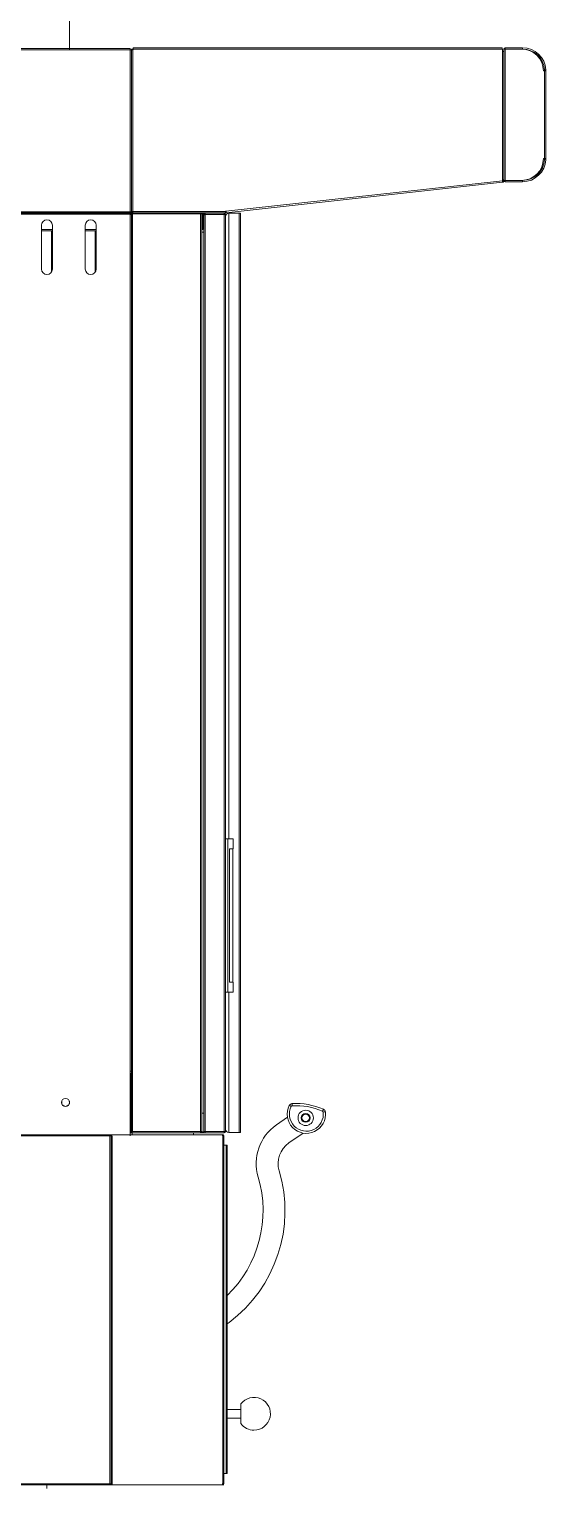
# Model space of a CAD drawing. Header units: millimetres. Extents: x 54215 to 67697, y 23496 to 56611.
# Drawn here: x 58004 to 58051.2, y 31132.1 to 31265.1 of the extents above; entities that cross this region are included whole.
import ezdxf

# ---------------------------------------------------------------- set-up
doc = ezdxf.new("R2010")
doc.units = ezdxf.units.MM
doc.layers.add('no3_paslanmaz gorunus on', color=163, linetype='Continuous', lineweight=15)

# ---------------------------------------------------------------- blocks, each defined once
blk = doc.blocks.new('ASFH8LO')
at = {"layer": 'no3_paslanmaz gorunus on'}
blk.add_line((9352.66, 2476.59), (9352.66, 2480.2), dxfattribs=at)
at = {"layer": 'no3_paslanmaz gorunus on', "linetype": 'Continuous', "lineweight": 0}
for p, q in [((9270.9, 2476.71), (9358.2, 2476.71)), ((9270.9, 2476.61), (9358.2, 2476.61)), ((9358.2, 2476.71), (9358.2, 2476.61)), ((9358.2, 2461.81), (9358.2, 2476.61)), ((9358.2, 2476.61), (9358.31, 2476.61)), ((9358.2, 2476.61), (9358.2, 2476.61)), ((9358.43, 2476.65), (9358.31, 2476.65)), ((9358.31, 2476.61), (9358.31, 2476.65)), ((9358.31, 2461.81), (9358.31, 2476.61)), ((9358.43, 2476.6), (9358.31, 2476.6)), ((9358.43, 2476.6), (9358.43, 2476.65)), ((9358.44, 2461.84), (9358.44, 2476.6)), ((9358.47, 2476.67), (9358.47, 2476.79)), ((9358.47, 2476.79), (9358.48, 2476.79)), ((9358.47, 2476.67), (9358.48, 2476.67)), ((9358.48, 2476.79), (9392.18, 2476.79)), ((9358.48, 2476.79), (9358.48, 2476.67)), ((9358.48, 2476.66), (9392.18, 2476.66)), ((9392.19, 2476.65), (9392.18, 2476.66)), ((9392.19, 2476.45), (9392.19, 2476.65)), ((9392.2, 2476.45), (9392.19, 2476.45)), ((9392.2, 2476.45), (9392.2, 2464.73)), ((9392.2, 2476.45), (9392.33, 2476.45)), ((9392.31, 2476.67), (9392.31, 2476.45)), ((9392.31, 2476.67), (9392.33, 2476.67)), ((9392.33, 2464.67), (9392.33, 2476.67)), ((9392.44, 2476.79), (9392.44, 2476.67)), ((9394.04, 2476.79), (9392.44, 2476.79)), ((9394.04, 2476.67), (9392.44, 2476.67)), ((9392.45, 2464.67), (9392.45, 2476.67)), ((9392.45, 2476.67), (9393.94, 2476.67)), ((9394.04, 2476.79), (9394.04, 2476.67)), ((9395.94, 2474.67), (9396.04, 2474.67)), ((9396.04, 2474.77), (9396.16, 2474.77)), ((9396.04, 2466.67), (9396.04, 2474.67)), ((9396.16, 2474.67), (9396.04, 2474.67)), ((9396.16, 2466.67), (9396.16, 2474.67)), ((9396.04, 2466.67), (9395.94, 2466.67)), ((9396.04, 2466.67), (9396.16, 2466.67)), ((9396.04, 2466.57), (9396.16, 2466.56)), ((9366.95, 2461.85), (9392.19, 2464.64)), ((9366.96, 2461.72), (9392.2, 2464.52)), ((9392.27, 2464.64), (9392.18, 2464.63)), ((9392.19, 2464.73), (9392.2, 2464.73)), ((9392.19, 2464.64), (9392.19, 2464.73)), ((9392.19, 2464.64), (9392.27, 2464.65)), ((9392.33, 2464.73), (9392.2, 2464.73)), ((9392.28, 2464.52), (9392.2, 2464.52)), ((9392.27, 2464.73), (9392.27, 2464.65)), ((9392.27, 2464.65), (9392.27, 2464.65)), ((9392.27, 2464.64), (9392.28, 2464.52)), ((9392.31, 2464.73), (9392.31, 2464.67)), ((9392.31, 2464.67), (9392.33, 2464.67)), ((9392.44, 2464.55), (9392.44, 2464.67)), ((9392.44, 2464.67), (9394.04, 2464.67)), ((9392.44, 2464.55), (9394.04, 2464.55)), ((9393.94, 2464.67), (9392.45, 2464.67)), ((9394.04, 2464.55), (9394.04, 2464.67)), ((9270.9, 2461.67), (9358.2, 2461.67)), ((9270.9, 2461.57), (9358.2, 2461.57)), ((9270.96, 2461.81), (9358.2, 2461.81)), ((9270.96, 2461.71), (9358.2, 2461.71)), ((9358.05, 2461.67), (9358.05, 2461.71)), ((9358.2, 2461.81), (9358.2, 2461.71)), ((9358.31, 2461.81), (9358.2, 2461.81)), ((9358.2, 2461.74), (9358.42, 2461.74)), ((9358.2, 2461.67), (9358.2, 2461.57)), ((9358.2, 2461.64), (9358.27, 2461.64)), ((9358.27, 2461.63), (9358.2, 2461.63)), ((9358.27, 2461.62), (9358.2, 2461.62)), ((9358.2, 2461.57), (9358.2, 2461.55)), ((9358.2, 2383.27), (9358.2, 2461.55)), ((9358.2, 2461.55), (9358.31, 2461.55)), ((9358.27, 2461.61), (9358.27, 2461.55)), ((9358.31, 2461.61), (9358.27, 2461.61)), ((9358.44, 2461.84), (9358.31, 2461.84)), ((9358.31, 2461.55), (9358.31, 2461.61)), ((9358.31, 2461.61), (9358.43, 2461.61)), ((9358.31, 2383.27), (9358.31, 2461.55)), ((9358.39, 2461.73), (9358.39, 2461.61)), ((9358.44, 2461.73), (9358.39, 2461.73)), ((9364.64, 2461.61), (9358.39, 2461.61)), ((9358.42, 2461.74), (9358.42, 2461.73)), ((9358.43, 2461.74), (9358.43, 2461.84)), ((9358.43, 2461.74), (9358.43, 2461.74)), ((9358.43, 2377.75), (9358.43, 2461.61)), ((9358.43, 2461.61), (9364.64, 2461.61)), ((9358.44, 2461.84), (9366.92, 2461.84)), ((9358.44, 2461.71), (9358.44, 2461.84)), ((9358.44, 2461.71), (9366.92, 2461.71)), ((9364.64, 2461.61), (9364.64, 2461.71)), ((9364.64, 2377.75), (9364.64, 2461.61)), ((9364.64, 2461.61), (9364.76, 2461.61)), ((9364.84, 2461.67), (9364.74, 2461.67)), ((9364.76, 2461.61), (9364.76, 2461.6)), ((9364.76, 2377.75), (9364.76, 2461.61)), ((9364.85, 2461.56), (9364.76, 2461.56)), ((9364.84, 2461.67), (9364.84, 2461.67)), ((9364.86, 2461.67), (9364.84, 2461.67)), ((9364.85, 2461.56), (9364.85, 2460.17)), ((9364.85, 2461.56), (9364.92, 2461.56)), ((9364.86, 2461.67), (9364.86, 2461.57)), ((9365.04, 2461.67), (9364.86, 2461.67)), ((9364.92, 2461.57), (9364.86, 2461.57)), ((9364.92, 2461.55), (9365.04, 2461.55)), ((9364.92, 2461.55), (9364.92, 2461.5)), ((9364.92, 2461.5), (9364.92, 2377.8)), ((9365.04, 2461.55), (9365.04, 2461.67)), ((9366.79, 2461.67), (9365.04, 2461.67)), ((9365.04, 2461.55), (9365.04, 2377.75)), ((9365.04, 2461.55), (9366.79, 2461.55)), ((9365.04, 2461.55), (9365.04, 2461.55)), ((9366.79, 2461.55), (9365.04, 2461.55)), ((9365.05, 2461.55), (9365.05, 2461.55)), ((9366.65, 2461.55), (9366.65, 2461.55)), ((9366.76, 2461.55), (9366.76, 2461.55)), ((9366.79, 2461.55), (9366.79, 2461.67)), ((9366.79, 2377.75), (9366.79, 2461.55)), ((9366.79, 2461.55), (9366.92, 2461.55)), ((9366.92, 2461.84), (9366.95, 2461.85)), ((9366.92, 2461.84), (9366.92, 2461.84)), ((9366.92, 2461.83), (9366.92, 2461.71)), ((9366.94, 2461.83), (9366.92, 2461.83)), ((9366.94, 2461.71), (9366.92, 2461.71)), ((9366.92, 2377.75), (9366.92, 2461.55)), ((9366.95, 2461.84), (9366.93, 2461.83)), ((9366.96, 2461.72), (9366.94, 2461.71)), ((9366.96, 2461.72), (9366.95, 2461.84)), ((9367.2, 2461.67), (9367.21, 2461.67)), ((9367.21, 2461.67), (9368.15, 2461.67)), ((9367.21, 2404.5), (9367.21, 2461.67)), ((9368.15, 2461.67), (9368.15, 2377.67)), ((9368.15, 2461.67), (9368.29, 2461.67)), ((9368.29, 2377.67), (9368.29, 2461.67)), ((9350.1, 2460.57), (9350.1, 2456.57)), ((9350.1, 2460.17), (9351.1, 2460.17)), ((9350.1, 2460.07), (9351.1, 2460.07)), ((9351.02, 2456.37), (9351.02, 2460.07)), ((9351.1, 2456.57), (9351.1, 2460.57)), ((9354.1, 2460.57), (9354.1, 2456.57)), ((9354.1, 2460.17), (9355.1, 2460.17)), ((9354.1, 2460.07), (9355.1, 2460.07)), ((9355.01, 2456.37), (9355.01, 2460.07)), ((9355.1, 2456.57), (9355.1, 2460.57)), ((9364.76, 2460.17), (9364.85, 2460.17)), ((9364.76, 2459.93), (9364.76, 2379.43)), ((9364.76, 2459.93), (9364.92, 2459.93)), ((9351.01, 2456.28), (9351.02, 2456.37)), ((9355, 2456.27), (9355.01, 2456.37)), ((9367.12, 2404.5), (9366.92, 2404.5)), ((9367.12, 2390.5), (9367.12, 2404.5)), ((9367.62, 2404.5), (9367.12, 2404.5)), ((9367.62, 2403.6), (9367.62, 2404.5)), ((9367.26, 2391.4), (9367.26, 2403.6)), ((9367.26, 2403.6), (9367.26, 2391.4)), ((9367.62, 2403.6), (9367.26, 2403.6)), ((9367.59, 2403.6), (9367.59, 2391.4)), ((9367.12, 2390.5), (9366.92, 2390.5)), ((9367.62, 2390.5), (9367.12, 2390.5)), ((9367.21, 2377.67), (9367.21, 2390.5)), ((9367.62, 2391.4), (9367.26, 2391.4)), ((9367.62, 2390.5), (9367.62, 2391.4)), ((9358.2, 2383.27), (9358.2, 2377.47)), ((9358.31, 2383.27), (9358.2, 2383.27)), ((9358.2, 2383.05), (9358.31, 2383.05)), ((9358.25, 2381.59), (9358.25, 2383.05)), ((9358.26, 2381.59), (9358.26, 2383.05)), ((9358.26, 2383.05), (9358.26, 2377.74)), ((9358.31, 2377.75), (9358.31, 2383.27)), ((9358.31, 2383.27), (9358.31, 2383.05)), ((9358.31, 2383.05), (9358.31, 2383.05)), ((9358.2, 2381.59), (9358.25, 2381.59)), ((9358.26, 2381.59), (9358.25, 2381.59)), ((9358.26, 2377.74), (9358.26, 2381.59)), ((9358.26, 2381.59), (9358.26, 2381.59)), ((9351.96, 2380.56), (9351.96, 2380.26)), ((9351.97, 2380.24), (9352.31, 2380.05)), ((9352.31, 2380.05), (9352.63, 2380.23)), ((9352.66, 2380.3), (9352.66, 2380.52)), ((9358.27, 2380.68), (9358.31, 2380.68)), ((9358.27, 2380.68), (9358.27, 2377.75)), ((9364.92, 2379.43), (9364.76, 2379.43)), ((9371.56, 2378.36), (9372.56, 2379.06)), ((9270.9, 2377.47), (9358.2, 2377.47)), ((9356.36, 2377.37), (9270.96, 2377.37)), ((9356.36, 2345.57), (9356.36, 2377.37)), ((9356.36, 2377.37), (9356.52, 2377.37)), ((9356.46, 2377.36), (9356.46, 2377.37)), ((9356.46, 2377.36), (9356.46, 2377.37)), ((9356.46, 2345.58), (9356.46, 2377.36)), ((9356.56, 2345.47), (9356.56, 2377.37)), ((9358.26, 2377.74), (9358.2, 2377.74)), ((9358.39, 2377.63), (9358.2, 2377.63)), ((9358.2, 2377.47), (9366.62, 2377.47)), ((9358.2, 2377.47), (9358.2, 2377.37)), ((9358.26, 2377.74), (9358.26, 2377.74)), ((9358.26, 2377.74), (9358.27, 2377.74)), ((9358.31, 2377.75), (9358.27, 2377.75)), ((9358.31, 2377.75), (9358.43, 2377.75)), ((9358.39, 2377.47), (9358.39, 2377.75)), ((9358.39, 2377.75), (9364.64, 2377.75)), ((9358.39, 2377.63), (9358.39, 2377.75)), ((9358.39, 2377.63), (9364.64, 2377.63)), ((9358.43, 2377.75), (9364.64, 2377.75)), ((9363.99, 2377.75), (9363.99, 2377.75)), ((9363.99, 2377.63), (9363.99, 2377.47)), ((9364.64, 2377.75), (9364.76, 2377.75)), ((9364.64, 2377.75), (9364.64, 2377.63)), ((9365.04, 2377.63), (9364.64, 2377.63)), ((9364.76, 2377.74), (9364.92, 2377.74)), ((9364.92, 2377.8), (9364.92, 2377.75)), ((9364.92, 2377.75), (9365.04, 2377.75)), ((9365.04, 2377.75), (9366.79, 2377.75)), ((9365.04, 2377.75), (9365.04, 2377.63)), ((9365.04, 2377.75), (9365.04, 2377.75)), ((9365.04, 2377.75), (9366.79, 2377.75)), ((9365.04, 2377.63), (9366.79, 2377.63)), ((9366.62, 2377.47), (9366.62, 2377.35)), ((9366.66, 2377.47), (9366.62, 2377.47)), ((9366.66, 2377.37), (9366.62, 2377.37)), ((9366.62, 2377.35), (9366.66, 2377.35)), ((9366.63, 2377.35), (9366.63, 2377.37)), ((9366.66, 2377.37), (9366.66, 2377.47)), ((9366.66, 2377.47), (9366.71, 2377.47)), ((9366.66, 2377.37), (9366.76, 2377.37)), ((9366.66, 2377.35), (9366.66, 2377.37)), ((9366.66, 2345.59), (9366.66, 2377.35)), ((9366.66, 2377.35), (9366.76, 2377.35)), ((9366.71, 2377.45), (9366.71, 2377.47)), ((9366.76, 2377.35), (9366.76, 2377.37)), ((9366.76, 2345.59), (9366.76, 2377.35)), ((9366.79, 2377.75), (9366.92, 2377.75)), ((9366.79, 2377.75), (9366.79, 2377.63)), ((9367.21, 2377.67), (9367.2, 2377.67)), ((9368.15, 2377.67), (9367.21, 2377.67)), ((9368.29, 2377.67), (9368.15, 2377.67)), ((9374, 2377.62), (9372.7, 2376.72)), ((9366.96, 2376.51), (9366.76, 2376.51)), ((9366.96, 2376.51), (9366.96, 2346.51)), ((9366.96, 2376.51), (9367.06, 2376.51)), ((9367.06, 2376.51), (9367.06, 2346.51)), ((9367.24, 2360.3), (9367.06, 2360.18)), ((9368.31, 2352.37), (9367.06, 2352.37)), ((9368.31, 2351.07), (9368.31, 2352.87)), ((9367.06, 2351.57), (9368.31, 2351.57)), ((9270.96, 2345.57), (9356.36, 2345.57)), ((9356.35, 2345.47), (9270.97, 2345.47)), ((9350.59, 2345.47), (9350.59, 2345.14)), ((9356.35, 2345.47), (9356.46, 2345.47)), ((9356.46, 2345.47), (9356.46, 2345.58)), ((9356.46, 2345.47), (9356.46, 2345.58)), ((9356.46, 2345.47), (9356.56, 2345.47)), ((9356.46, 2345.47), (9356.46, 2345.47)), ((9356.56, 2345.47), (9366.62, 2345.47)), ((9358.43, 2345.47), (9358.43, 2345.47)), ((9363.28, 2345.47), (9363.28, 2345.47)), ((9365.43, 2345.47), (9365.43, 2345.47)), ((9366.66, 2345.59), (9366.62, 2345.59)), ((9366.62, 2345.59), (9366.62, 2345.47)), ((9366.62, 2345.57), (9366.66, 2345.57)), ((9366.62, 2345.47), (9366.66, 2345.47)), ((9366.63, 2345.57), (9366.63, 2345.59)), ((9366.76, 2345.59), (9366.66, 2345.59)), ((9366.66, 2345.57), (9366.66, 2345.59)), ((9366.66, 2345.57), (9366.66, 2345.47)), ((9366.66, 2345.57), (9366.76, 2345.57)), ((9366.66, 2345.47), (9366.71, 2345.47)), ((9366.71, 2345.47), (9366.71, 2345.48)), ((9366.71, 2345.47), (9366.76, 2345.47)), ((9366.96, 2346.51), (9366.76, 2346.51)), ((9366.76, 2345.57), (9366.76, 2345.59)), ((9366.76, 2345.47), (9366.76, 2345.47)), ((9366.96, 2346.51), (9367.06, 2346.51))]:
    blk.add_line(p, q, dxfattribs=at)
at = {"layer": 'no3_paslanmaz gorunus on', "linetype": 'Continuous', "lineweight": 0, "flags": 128}
for points in [[(9372.74, 2380.15), (9372.74, 2380.15), (9372.75, 2380.14), (9372.77, 2380.13), (9372.79, 2380.12), (9372.82, 2380.11), (9372.85, 2380.09), (9372.88, 2380.07), (9372.91, 2380.06)], [(9373, 2380.11), (9372.99, 2380.15), (9372.99, 2380.19), (9372.99, 2380.22), (9372.99, 2380.25), (9372.98, 2380.28), (9372.98, 2380.3), (9372.98, 2380.31), (9372.98, 2380.31)], [(9375.77, 2379.62), (9375.79, 2379.65), (9375.8, 2379.68), (9375.82, 2379.72), (9375.83, 2379.74), (9375.84, 2379.77), (9375.85, 2379.78), (9375.85, 2379.79), (9375.85, 2379.8)], [(9376.03, 2379.56), (9376.02, 2379.56), (9376.01, 2379.56), (9375.99, 2379.56), (9375.97, 2379.55), (9375.94, 2379.55), (9375.91, 2379.55), (9375.87, 2379.54), (9375.83, 2379.54)]]:
    blk.add_lwpolyline(points, dxfattribs=at)
at = {"layer": 'no3_paslanmaz gorunus on', "linetype": 'Continuous', "lineweight": 0}
for centre, radius in [((9352.3, 2380.41), 0.375), ((9374.23, 2379), 0.7), ((9374.23, 2379), 0.4), ((9374.23, 2379), 0.34)]:
    blk.add_circle(centre, radius, dxfattribs=at)
for centre, radius, start, end in [((9358.44, 2476.65), 0.05, 270, 11.537), ((9358.53, 2476.55), 0.101, 113.6104, 153.0175), ((9392.44, 2476.67), 0.121, 90, 180), ((9393.94, 2474.67), 2, 0, 90), ((9394.04, 2474.67), 2.12, 2.863, 90), ((9394.04, 2474.67), 2, 2.863, 90), ((9394.04, 2474.67), 2, 0, 2.863), ((9394.04, 2474.67), 2.12, 0, 2.863), ((9393.94, 2466.67), 2, 270, 0), ((9394.04, 2466.67), 2, 270, 357.137), ((9394.04, 2466.67), 2.12, 270, 357.137), ((9394.04, 2466.67), 2, 357.137, 0), ((9394.04, 2466.67), 2.12, 357.137, 0), ((9389.11, 2464.3), 3.18, 6.2746, 6.4548), ((9392.44, 2464.67), 0.121, 180, 270), ((9350.6, 2460.57), 0.5, 0, 180), ((9354.6, 2460.57), 0.5, 0, 180), ((9358.39, 2461.61), 0.12, 90, 180), ((9358.39, 2461.61), 0.0001, 90, 180), ((9358.42, 2461.74), 0.001, 270, 315), ((9364.64, 2461.61), 0.0001, 0, 90), ((9364.64, 2461.61), 0.12, 0, 57.0167), ((9364.86, 2461.56), 0.11, 90, 160.294), ((9364.86, 2461.56), 0.01, 90, 180), ((9366.79, 2461.55), 0.121, 0, 90), ((9366.79, 2461.55), 0.001, 0, 90), ((9367.21, 2461.38), 0.291, 91.8358, 181.7266), ((9350.6, 2456.57), 0.5, 180, 0), ((9354.6, 2456.57), 0.5, 180, 0), ((9374.29, 2379.34), 1.75, 152.6549, 7.0871), ((9373, 2380.01), 0.3, 93.934, 152.6549), ((9374.29, 2379.34), 1.55, 152.6549, 7.0871), ((9373, 2380.01), 0.1, 93.934, 152.6549), ((9373.39, 2374.32), 6, 65.808, 93.934), ((9373.39, 2374.32), 5.8, 65.808, 93.934), ((9375.73, 2379.52), 0.1, 7.0871, 65.808), ((9375.73, 2379.52), 0.3, 7.0871, 65.808), ((9358.39, 2377.75), 0.12, 180, 270), ((9364.64, 2377.75), 0.0001, 270, 0), ((9364.64, 2377.75), 0.12, 270, 0), ((9366.66, 2377.37), 0.101, 0, 90), ((9366.66, 2377.37), 0.001, 0, 90), ((9366.79, 2377.75), 0.001, 270, 0), ((9366.79, 2377.75), 0.121, 270, 0), ((9367.21, 2377.96), 0.291, 178.273, 268.1651), ((9374.01, 2374.83), 4.3, 124.8505, 196.6017), ((9374.01, 2374.83), 2.3, 124.8505, 196.6017), ((9359.56, 2370.52), 10.78, 314.0702, 16.6017), ((9359.56, 2370.52), 12.78, 306.9412, 16.6017), ((9369.51, 2351.97), 1.5, 270, 143.1301), ((9369.51, 2351.97), 1.5, 216.8699, 270), ((9366.66, 2345.57), 0.101, 270, 0), ((9366.66, 2345.57), 0.001, 270, 0)]:
    blk.add_arc(centre, radius, start, end, dxfattribs=at)
for points, knots in [([(9358.31, 2476.6), (9358.31, 2476.6), (9358.31, 2476.6), (9358.34, 2476.6), (9358.38, 2476.6), (9358.42, 2476.6), (9358.44, 2476.6)], [0, 0, 0, 0, 0.249989, 0.499972, 0.749968, 1, 1, 1, 1]), ([(9358.48, 2476.66), (9358.48, 2476.68), (9358.48, 2476.71), (9358.48, 2476.75), (9358.48, 2476.78), (9358.48, 2476.79), (9358.48, 2476.79)], [0, 0, 0, 0, 0.249989, 0.499999, 0.749997, 1, 1, 1, 1]), ([(9392.18, 2476.79), (9392.18, 2476.79), (9392.18, 2476.78), (9392.18, 2476.75), (9392.18, 2476.71), (9392.18, 2476.68), (9392.18, 2476.66)], [0, 0, 0, 0, 0.250003, 0.500002, 0.750012, 1, 1, 1, 1]), ([(9392.45, 2476.67), (9392.43, 2476.67), (9392.4, 2476.67), (9392.36, 2476.67), (9392.33, 2476.67), (9392.33, 2476.67), (9392.33, 2476.67)], [0, 0, 0, 0, 0.24998, 0.499982, 0.75001, 1, 1, 1, 1]), ([(9392.45, 2476.67), (9392.45, 2476.67), (9392.45, 2476.67), (9392.45, 2476.67), (9392.45, 2476.67), (9392.45, 2476.67), (9392.45, 2476.67)], [0, 0, 0, 0, 0.250573, 0.50199, 0.750217, 1, 1, 1, 1]), ([(9392.19, 2464.64), (9392.19, 2464.63), (9392.2, 2464.59), (9392.2, 2464.55), (9392.2, 2464.52), (9392.2, 2464.52), (9392.2, 2464.52)], [0, 0, 0, 0, 0.249996, 0.499994, 0.749997, 1, 1, 1, 1]), ([(9392.33, 2464.67), (9392.33, 2464.67), (9392.33, 2464.67), (9392.36, 2464.67), (9392.4, 2464.67), (9392.43, 2464.67), (9392.45, 2464.67)], [0, 0, 0, 0, 0.24999, 0.500018, 0.75002, 1, 1, 1, 1]), ([(9364.84, 2461.67), (9364.83, 2461.67), (9364.81, 2461.67), (9364.79, 2461.65), (9364.79, 2461.64)], [0, 0, 0, 0, 0.510398, 1, 1, 1, 1]), ([(9365.04, 2461.67), (9365.02, 2461.67), (9364.99, 2461.67), (9364.95, 2461.64), (9364.92, 2461.6), (9364.92, 2461.57), (9364.92, 2461.55)], [0, 0, 0, 0, 0.250033, 0.500022, 0.750007, 1, 1, 1, 1]), ([(9364.92, 2461.5), (9364.92, 2461.5), (9364.92, 2461.51), (9364.95, 2461.52), (9364.99, 2461.54), (9365.02, 2461.55), (9365.04, 2461.55)], [0, 0, 0, 0, 0.249993, 0.499974, 0.749967, 1, 1, 1, 1]), ([(9366.92, 2461.84), (9366.92, 2461.82), (9366.92, 2461.79), (9366.92, 2461.75), (9366.92, 2461.72), (9366.92, 2461.71), (9366.92, 2461.71)], [0, 0, 0, 0, 0.250002, 0.499999, 0.749995, 1, 1, 1, 1]), ([(9366.96, 2461.72), (9366.96, 2461.72), (9366.96, 2461.72), (9366.96, 2461.75), (9366.96, 2461.8), (9366.95, 2461.83), (9366.95, 2461.85)], [0, 0, 0, 0, 0.250002, 0.499998, 0.749993, 1, 1, 1, 1]), ([(9356.36, 2377.37), (9356.37, 2377.37), (9356.4, 2377.37), (9356.43, 2377.36), (9356.45, 2377.36), (9356.46, 2377.36), (9356.46, 2377.36)], [0, 0, 0, 0, 0.249977, 0.500001, 0.750004, 1, 1, 1, 1]), ([(9365.04, 2377.75), (9365.02, 2377.75), (9364.99, 2377.76), (9364.95, 2377.78), (9364.92, 2377.79), (9364.92, 2377.8), (9364.92, 2377.8)], [0, 0, 0, 0, 0.250033, 0.500022, 0.750007, 1, 1, 1, 1]), ([(9364.92, 2377.75), (9364.92, 2377.73), (9364.92, 2377.7), (9364.95, 2377.66), (9364.99, 2377.63), (9365.02, 2377.63), (9365.04, 2377.63)], [0, 0, 0, 0, 0.249993, 0.499978, 0.749967, 1, 1, 1, 1]), ([(9356.36, 2345.57), (9356.36, 2345.56), (9356.36, 2345.53), (9356.36, 2345.5), (9356.35, 2345.47), (9356.35, 2345.47), (9356.35, 2345.47)], [0, 0, 0, 0, 0.249982, 0.500013, 0.75, 1, 1, 1, 1]), ([(9356.46, 2345.58), (9356.46, 2345.58), (9356.45, 2345.57), (9356.43, 2345.57), (9356.4, 2345.57), (9356.37, 2345.57), (9356.36, 2345.57)], [0, 0, 0, 0, 0.249996, 0.5, 0.750022, 1, 1, 1, 1])]:
    blk.add_open_spline(points, degree=3, knots=knots, dxfattribs=at)

msp = doc.modelspace()

# ---------------------------------------------------------------- block references
msp.add_blockref('ASFH8LO', (48655.069, 28786.648))

doc.saveas('drawing.dxf')
